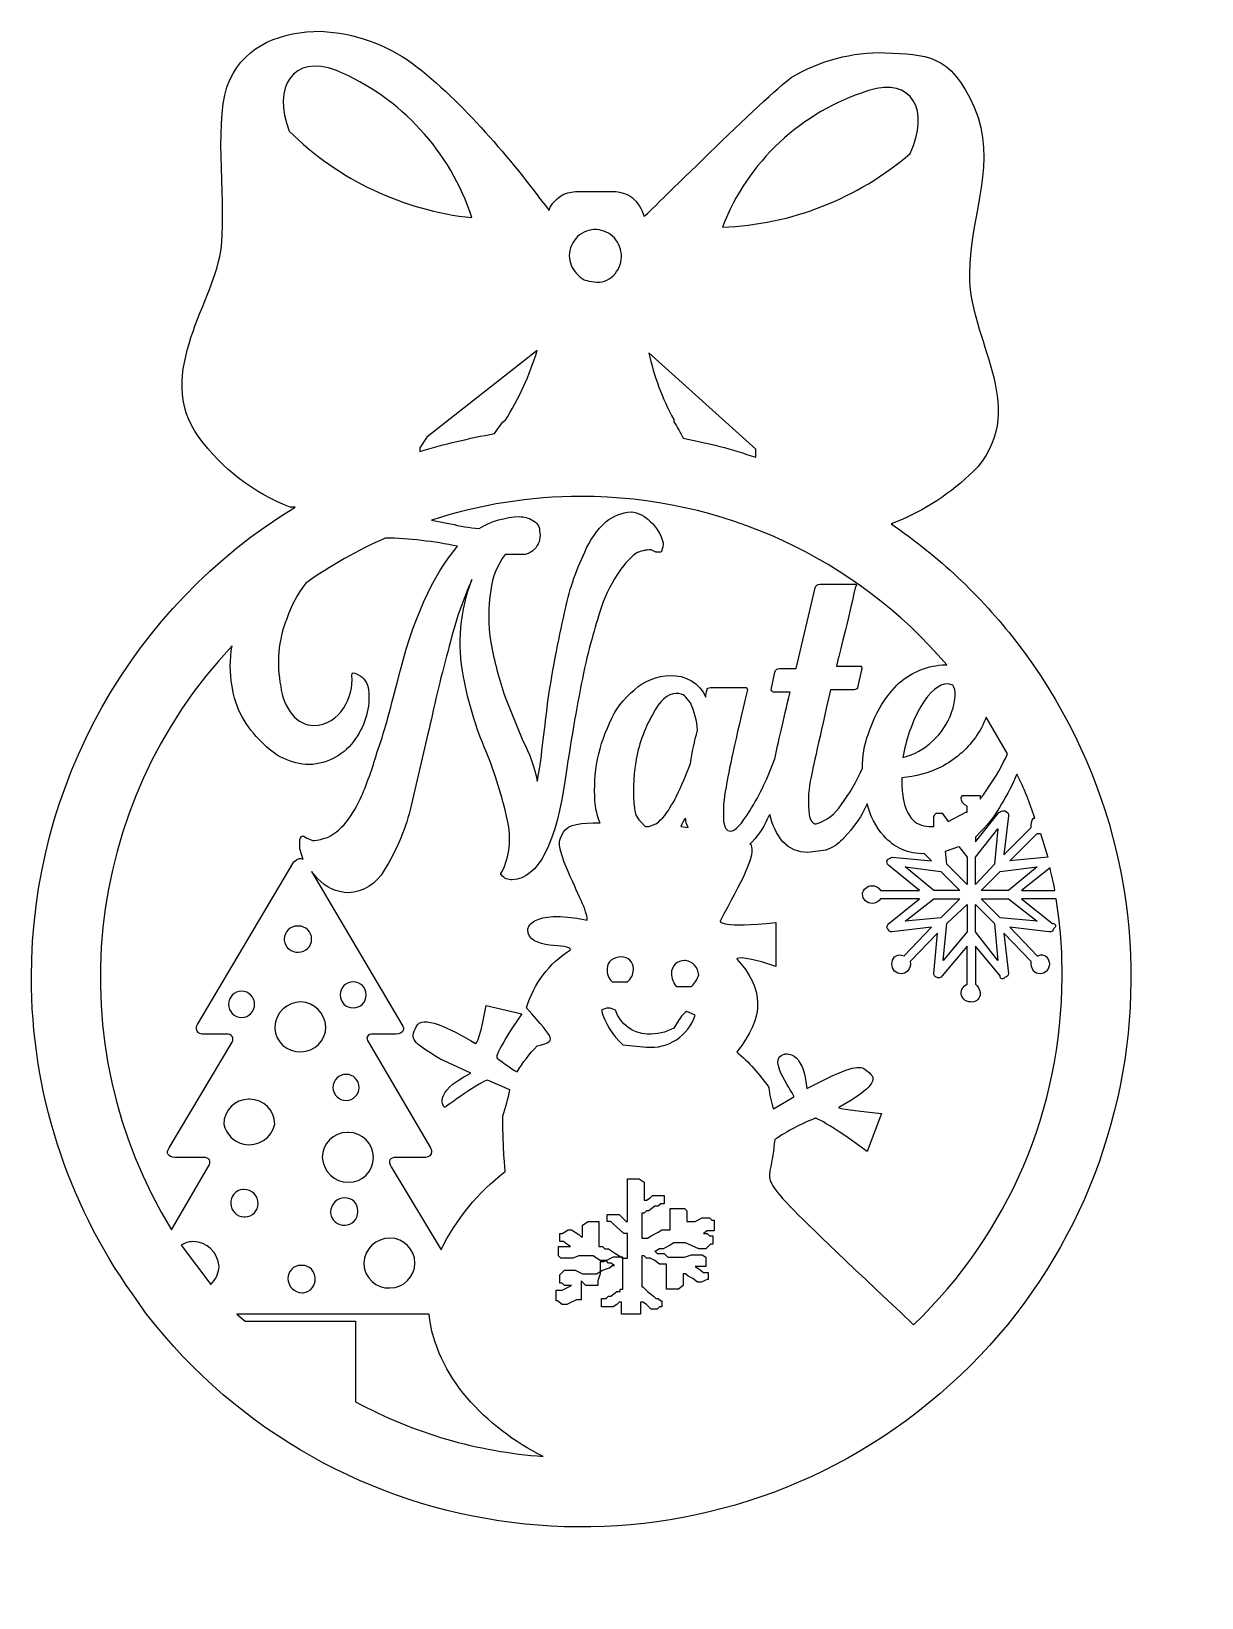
# Model space of a CAD drawing. Extents: x 0 to 99, y -6 to 126.
import ezdxf

# ---------------------------------------------------------------- set-up
doc = ezdxf.new("R2010")
doc.units = 0
doc.header["$MEASUREMENT"] = 0
doc.layers.add('LAYER_1', color=7, linetype='CONTINUOUS')

msp = doc.modelspace()

# ---------------------------------------------------------------- linework, layer by layer
at = {"layer": 'LAYER_1', "color": 178}
for points in [[(81.2, 55.9), (79.6, 54.2), (79.6, 56.5), (81.5, 58.9), (81.2, 55.9)], [(84.9, 58.5), (85.1, 58.5), (85.7, 56.5), (82.5, 56.2), (84.8, 58.5), (84.9, 58.5)], [(77.1, 57), (78.2, 57.4), (78.9, 56.5), (78.9, 54.2), (77.2, 55.9), (77.1, 57)], [(78.3, 53.7), (76.1, 53.7), (73.7, 55.7), (76.7, 55.3), (78.3, 53.7)], [(80.1, 53.7), (81.7, 55.3), (84.8, 55.7), (82.4, 53.7), (80.1, 53.7)], [(76.7, 51.4), (73.7, 51.1), (76.1, 53), (78.3, 53), (76.7, 51.4)], [(84.8, 51.1), (81.7, 51.4), (80.1, 53), (82.4, 53), (84.8, 51.1)], [(77.2, 50.9), (78.9, 52.5), (78.9, 50.2), (76.9, 47.8), (77.2, 50.9)], [(81.2, 50.9), (81.5, 47.8), (79.6, 50.2), (79.6, 52.5), (81.2, 50.9)], [(57.6, 25.2), (57.6, 25), (57, 25), (56.7, 24.8), (57, 24.8), (57.2, 24.6), (57.5, 24.6), (57.5, 23.9), (57.3, 23.9), (56.9, 23.5), (56.3, 23.5), (55.2, 24), (54.2, 24), (53.9, 23.8), (53.3, 23.5), (53, 23.5), (52.7, 23.3), (52.6, 23.3), (52.8, 23.1), (53.4, 23.1), (53.7, 22.8), (55.1, 22.8), (55.7, 23), (56.6, 23), (56.9, 22.8), (56.9, 22), (56, 22), (56.3, 21.8), (56.7, 21.5), (57.1, 21.5), (57.1, 20.9), (57, 20.9), (56.5, 20.7), (56.2, 20.7), (55.8, 21), (55.4, 21.2), (55.2, 21.4), (55, 21.4), (55, 20.4), (55, 20.4), (54.6, 20.1), (53.6, 20.1), (53.6, 22.2), (53, 22.2), (52.6, 22.5), (52.2, 22.7), (51.9, 22.7), (51.7, 22.9), (51.5, 22.9), (51.5, 20.3), (51.6, 20.3), (51.8, 20.1), (52, 19.9), (52.5, 19.5), (52.7, 19.3), (52.9, 19.3), (53.1, 19.1), (53.2, 19.1), (53.2, 18.6), (53, 18.6), (52.8, 18.4), (52.3, 18.4), (52.1, 18.6), (51.9, 18.8), (51.6, 19), (51.4, 19), (51.4, 18), (49.8, 18), (49.8, 19), (49.6, 19), (49.4, 18.8), (49.1, 18.6), (48.1, 18.6), (48.1, 19.3), (48.5, 19.3), (48.7, 19.5), (48.9, 19.5), (49.4, 19.9), (49.7, 19.9), (49.7, 20.1), (49.9, 20.1), (49.9, 22.8), (49.1, 22.8), (48.7, 22.6), (48.3, 22.4), (48, 22.4), (48, 21.4), (47.8, 20.8), (47.8, 20.4), (46.8, 20.4), (46.4, 20.8), (46.4, 20.8), (46.4, 19.2), (46, 19.2), (45.6, 19), (45.2, 18.8), (44.8, 18.8), (44.4, 19.1), (44.3, 19.1), (44.3, 20), (44.8, 20), (45.2, 20.2), (45.6, 20.4), (45, 20.4), (44.8, 20.6), (44.6, 20.6), (44.6, 21.3), (44.8, 21.5), (45, 21.7), (45.9, 21.7), (46.5, 21.4), (47.7, 21.4), (48.2, 21.7), (48.8, 21.9), (49, 22.1), (49.2, 22.1), (48.9, 22.3), (48.7, 22.3), (48.5, 22.5), (48, 22.5), (47.7, 22.7), (47.4, 22.9), (46.2, 22.9), (45.7, 22.7), (44.7, 22.7), (44.5, 22.9), (44.5, 23.7), (45.5, 23.7), (45.2, 23.9), (44.9, 24.1), (44.6, 24.1), (44.6, 24.8), (44.8, 24.8), (45.3, 25.1), (45.6, 25.1), (46.2, 24.7), (46.4, 24.5), (46.5, 24.5), (46.5, 25.5), (46.5, 25.5), (47, 25.8), (47.9, 25.8), (47.9, 23.7), (48.2, 23.7), (48.4, 23.5), (48.7, 23.5), (49.3, 23.1), (49.6, 22.9), (49.9, 22.7), (50.3, 22.7), (50.3, 24.8), (50, 24.8), (49.1, 25.6), (48.9, 25.8), (48.6, 25.8), (48.6, 26.4), (49.6, 26.4), (49.8, 26.2), (50, 26), (50.2, 25.8), (50.3, 25.8), (50.3, 29.4), (51.3, 29.4), (51.7, 29.1), (51.7, 29.1), (51.7, 28.9), (51.7, 28.9), (51.7, 27.6), (51.9, 27.6), (52.2, 27.8), (52.4, 28), (53.4, 28), (53.4, 27.3), (53.1, 27.3), (52.9, 27.1), (52.6, 27.1), (52.1, 26.7), (51.9, 26.7), (51.7, 26.5), (51.5, 26.5), (51.5, 26.3), (51.5, 26.3), (51.5, 24.4), (52, 24.4), (52.3, 24.6), (52.9, 24.9), (53.2, 25.1), (53.9, 25.1), (53.9, 26.9), (55.1, 26.9), (55.3, 26.7), (55.3, 26.7), (55.3, 25.8), (56, 25.8), (56.6, 26.1), (57.2, 26.1), (57.4, 25.9), (57.6, 25.9), (57.6, 25.4), (57.6, 25.2)]]:
    msp.add_lwpolyline(points, dxfattribs=at)
for points, knots in [([(0.1, 46.4), (0.09, 36.83), (3.06, 27.5), (8.6, 19.7), (8.6, 19.7), (9.8, 18), (9.8, 18), (25.46, -2.21), (54.54, -5.9), (74.76, 9.76), (94.97, 25.42), (98.66, 54.5), (83, 74.72), (80.04, 78.54), (76.49, 81.87), (72.5, 84.6), (72.5, 84.6), (73.3, 84.9), (73.3, 84.9), (73.3, 84.9), (73.3, 84.9), (73.3, 84.9), (75.75, 85.95), (77.96, 87.48), (79.8, 89.4), (84.1, 94.6), (79, 100.2), (79.1, 105.6), (79.2, 111), (81.5, 115.1), (79.5, 119.7), (77.5, 124.3), (75.4, 124.1), (72, 124.3), (69.22, 124.37), (66.48, 123.64), (64.1, 122.2), (62.1, 120.8), (51.8, 110.5), (51.7, 110.5), (51.52, 111.12), (51.18, 111.67), (50.7, 112.1), (50.23, 112.42), (49.67, 112.59), (49.1, 112.6), (49.1, 112.6), (46.1, 112.6), (46.1, 112.6), (45.65, 112.6), (45.21, 112.49), (44.8, 112.3), (44.2, 111.9), (43.7, 111.3), (43.7, 111), (40.4, 115.4), (36.5, 120.1), (32.2, 123.4), (29.94, 125.02), (27.27, 125.96), (24.5, 126.1), (21.2, 126.1), (18.2, 125), (16.8, 122), (15.4, 119), (16.5, 112.5), (16.1, 108), (15.7, 103.5), (10.3, 97.3), (14.2, 91.9), (16.15, 89.24), (18.82, 87.19), (21.9, 86), (21.9, 86), (22.3, 86), (22.3, 86), (8.51, 77.57), (0.1, 62.57), (0.1, 46.4)], [0, 0, 0, 0, 1, 1, 1, 2, 2, 2, 3, 3, 3, 4, 4, 4, 5, 5, 5, 6, 6, 6, 7, 7, 7, 8, 8, 8, 9, 9, 9, 10, 10, 10, 11, 11, 11, 12, 12, 12, 13, 13, 13, 14, 14, 14, 15, 15, 15, 16, 16, 16, 17, 17, 17, 18, 18, 18, 19, 19, 19, 20, 20, 20, 21, 21, 21, 22, 22, 22, 23, 23, 23, 24, 24, 24, 25, 25, 25, 26, 26, 26, 26]), ([(21.8, 117.7), (20.4, 121.4), (22.1, 124.2), (25.8, 122.8), (31.22, 120.51), (35.38, 115.99), (37.2, 110.4), (31.38, 111), (25.95, 113.58), (21.8, 117.7)], [0, 0, 0, 0, 1, 1, 1, 2, 2, 2, 3, 3, 3, 3]), ([(70.6, 121.1), (74.3, 122.3), (75.8, 119.4), (74.1, 115.8), (69.69, 112), (64.12, 109.81), (58.3, 109.6), (60.42, 115.11), (64.96, 119.35), (70.6, 121.1)], [0, 0, 0, 0, 1, 1, 1, 2, 2, 2, 3, 3, 3, 3]), ([(46.1, 108.8), (46.54, 109.2), (47.11, 109.41), (47.7, 109.4), (48.26, 109.34), (48.79, 109.09), (49.2, 108.7), (49.58, 108.25), (49.79, 107.69), (49.8, 107.1), (49.78, 106.5), (49.53, 105.93), (49.1, 105.5), (48.68, 105.08), (48.08, 104.89), (47.5, 105), (46.92, 104.98), (46.36, 105.24), (46, 105.7), (45.62, 106.11), (45.4, 106.64), (45.4, 107.2), (45.42, 107.8), (45.67, 108.37), (46.1, 108.8)], [0, 0, 0, 0, 1, 1, 1, 2, 2, 2, 3, 3, 3, 4, 4, 4, 5, 5, 5, 6, 6, 6, 7, 7, 7, 8, 8, 8, 8]), ([(40, 93.3), (39.94, 93.3), (39.9, 93.26), (39.9, 93.2), (39.9, 93.2), (39.8, 93.2), (39.8, 93.2), (39.8, 93.2), (39.1, 92.2), (39.1, 92.2), (36.98, 91.81), (34.87, 91.31), (32.8, 90.7), (32.8, 90.7), (32.8, 91), (32.8, 91), (32.8, 91), (33.4, 91.9), (33.4, 91.9), (33.4, 91.9), (42.7, 99.2), (42.7, 99.2), (42.07, 97.12), (41.16, 95.14), (40, 93.3)], [0, 0, 0, 0, 1, 1, 1, 2, 2, 2, 3, 3, 3, 4, 4, 4, 5, 5, 5, 6, 6, 6, 7, 7, 7, 8, 8, 8, 8]), ([(61.1, 90.9), (61.1, 90.9), (61.1, 90.2), (61.1, 90.2), (59.11, 90.89), (57.07, 91.42), (55, 91.8), (54.77, 92.29), (54.5, 92.76), (54.2, 93.2), (54.2, 93.2), (54.2, 93.4), (54.2, 93.4), (53.24, 95.16), (52.53, 97.04), (52.1, 99), (52.1, 99), (61.1, 90.9), (61.1, 90.9)], [0, 0, 0, 0, 1, 1, 1, 2, 2, 2, 3, 3, 3, 4, 4, 4, 5, 5, 5, 6, 6, 6, 6]), ([(46.4, 86.9), (58.25, 86.91), (69.51, 81.72), (77.2, 72.7), (77.2, 72.7), (76.8, 72.7), (76.8, 72.7), (75.37, 72.6), (74.02, 72), (73, 71), (71.88, 69.85), (71.06, 68.44), (70.6, 66.9), (70.24, 65.98), (70.07, 64.99), (70.1, 64), (69.61, 62.91), (69.01, 61.87), (68.3, 60.9), (67.81, 60.14), (67.06, 59.57), (66.2, 59.3), (65.9, 59.3), (65.7, 59.6), (65.6, 60.1), (65.49, 61.03), (65.52, 61.98), (65.7, 62.9), (65.9, 64), (66.5, 66.6), (67.4, 70.6), (67.4, 70.6), (69.4, 70.6), (69.4, 70.6), (69.57, 70.6), (69.7, 70.73), (69.7, 70.9), (69.7, 70.9), (69.7, 70.9), (69.7, 70.9), (69.7, 70.9), (70, 72.3), (70, 72.3), (70.1, 72.4), (70, 72.5), (70, 72.6), (70, 72.6), (67.9, 72.6), (67.9, 72.6), (68.2, 73.9), (68.8, 76.1), (69.5, 79.3), (69.56, 79.3), (69.6, 79.34), (69.6, 79.4), (69.6, 79.46), (69.56, 79.5), (69.5, 79.5), (69.5, 79.5), (66.5, 79.5), (66.5, 79.5), (66.3, 79.5), (66.2, 79.4), (66.1, 79.2), (66.1, 79.2), (64.5, 72.4), (64.5, 72.4), (64.5, 72.4), (63.1, 72.4), (63.1, 72.4), (62.9, 72.4), (62.8, 72.3), (62.7, 72.1), (62.7, 72.1), (62.4, 70.6), (62.4, 70.6), (62.4, 70.54), (62.44, 70.5), (62.5, 70.5), (62.5, 70.44), (62.54, 70.4), (62.6, 70.4), (62.6, 70.4), (64, 70.4), (64, 70.4), (63.4, 68), (63, 66.1), (62.7, 64.8), (62.16, 63.26), (61.46, 61.79), (60.6, 60.4), (59.9, 59.3), (59.4, 58.7), (59, 58.7), (58.6, 58.7), (58.5, 59), (58.4, 59.5), (58.34, 60.47), (58.4, 61.45), (58.6, 62.4), (58.8, 63.7), (59.4, 66.4), (60.4, 70.6), (60.4, 70.7), (60.4, 70.7), (60.3, 70.8), (60.3, 70.8), (57.3, 70.8), (57.3, 70.8), (57.1, 70.8), (57, 70.7), (57, 70.6), (56.94, 70.41), (56.9, 70.2), (56.9, 70), (56.37, 71.16), (55.18, 71.88), (53.9, 71.8), (52.78, 71.79), (51.71, 71.37), (50.9, 70.6), (49.96, 69.87), (49.24, 68.9), (48.8, 67.8), (48.27, 66.69), (47.9, 65.51), (47.7, 64.3), (47.52, 63.14), (47.49, 61.97), (47.6, 60.8), (47.67, 60.32), (47.81, 59.85), (48, 59.4), (46.4, 59.4), (45.3, 59.3), (44.9, 58.6), (44.5, 57.9), (44.3, 57.6), (45.3, 55.3), (46.3, 53), (47, 51.7), (46.9, 51.2), (42, 52.2), (41.9, 50.4), (41.9, 50.4), (41.9, 48.6), (45.6, 49.3), (45.5, 48.7), (43.71, 47.57), (42.4, 45.83), (41.8, 43.8), (44.3, 41), (44.3, 41), (42.7, 40.6), (42.05, 39.93), (41.48, 39.2), (41, 38.4), (40.41, 38.76), (39.84, 39.16), (39.3, 39.6), (39.3, 39.6), (39, 39.8), (41.4, 43.3), (41.4, 43.3), (38.4, 44), (38.4, 44), (37.8, 40.6), (37.5, 40.8), (37.5, 40.8), (35.3, 42.1), (33, 43.3), (32.5, 42.2), (32, 41.1), (32.1, 41), (34.5, 39.5), (34.5, 39.5), (37.1, 38.3), (37.1, 38.3), (33.7, 36.6), (34.9, 35.4), (34.9, 35.4), (34.9, 35.4), (38.2, 37.8), (38.5, 37.7), (38.5, 37.7), (40.4, 36.9), (40.4, 36.9), (40.25, 36.15), (40.05, 35.42), (39.8, 34.7), (39.8, 32.2), (40, 30), (40, 30), (37.71, 28.25), (35.86, 25.99), (34.6, 23.4), (34.6, 23.4), (30.4, 30.4), (30.4, 30.4), (30.1, 30.9), (30.3, 31.2), (30.8, 31.2), (30.8, 31.2), (33.3, 31.2), (33.3, 31.2), (33.58, 31.2), (33.8, 31.42), (33.8, 31.7), (33.8, 31.81), (33.76, 31.91), (33.7, 32), (33.7, 32), (28.5, 40.9), (28.5, 40.9), (28.2, 41.3), (28.4, 41.6), (28.9, 41.6), (28.9, 41.6), (30.8, 41.6), (30.8, 41.6), (31.4, 41.6), (31.6, 42), (31.3, 42.4), (31.3, 42.4), (23.7, 55.3), (23.7, 55.3), (23.7, 55.3), (24.2, 54.7), (24.2, 54.7), (24.87, 53.97), (25.81, 53.53), (26.8, 53.5), (28.06, 53.56), (29.2, 54.28), (29.8, 55.4), (30.8, 56.97), (31.54, 58.69), (32, 60.5), (32, 60.5), (33.5, 66.9), (33.5, 66.9), (34, 69.1), (34.5, 71.5), (35.2, 73.9), (35.67, 75.96), (36.34, 77.97), (37.2, 79.9), (36.21, 77.29), (35.96, 74.45), (36.5, 71.7), (36.89, 69.53), (37.53, 67.42), (38.4, 65.4), (39.16, 63.52), (39.76, 61.58), (40.2, 59.6), (40.55, 58.12), (40.38, 56.56), (39.7, 55.2), (39.6, 55.1), (39.6, 55), (39.7, 55), (39.91, 54.72), (40.25, 54.57), (40.6, 54.6), (42.8, 54.7), (44.3, 57.6), (45.1, 63.4), (45.6, 66.7), (46.1, 69.6), (46.6, 72), (47.1, 74.4), (47.7, 76.3), (48.1, 77.6), (48.49, 78.7), (49.03, 79.75), (49.7, 80.7), (50.06, 81.23), (50.5, 81.7), (51, 82.1), (51.4, 82.3), (51.85, 82.41), (52.3, 82.4), (52.3, 82.4), (52.7, 82.2), (52.7, 82.2), (52.7, 82.2), (53, 82.2), (53, 82.2), (53.1, 82.2), (53.2, 82.2), (53.2, 82.4), (53.28, 82.59), (53.31, 82.79), (53.3, 83), (53.13, 83.7), (52.75, 84.33), (52.2, 84.8), (51.79, 85.26), (51.22, 85.55), (50.6, 85.6), (49.84, 85.53), (49.11, 85.25), (48.5, 84.8), (47.73, 84.07), (47.11, 83.18), (46.7, 82.2), (45.92, 80.58), (45.35, 78.86), (45, 77.1), (44.5, 74.8), (43.9, 72.1), (43.5, 68.8), (43.4, 67.8), (43.2, 66.7), (43.1, 65.5), (43, 64.3), (42.8, 63.4), (42.7, 62.9), (42.47, 64.09), (42.06, 65.23), (41.5, 66.3), (41.5, 66.3), (40, 70), (40, 70), (39.47, 71.5), (39.07, 73.04), (38.8, 74.6), (38.55, 76.06), (38.55, 77.54), (38.8, 79), (38.91, 80.09), (39.33, 81.13), (40, 82), (40, 82), (41.3, 82), (41.3, 82), (41.81, 81.97), (42.3, 82.19), (42.6, 82.6), (42.9, 83), (43.01, 83.51), (42.9, 84), (42.89, 84.39), (42.66, 84.74), (42.3, 84.9), (41.97, 85.1), (41.59, 85.21), (41.2, 85.2), (40, 85.16), (38.83, 84.82), (37.8, 84.2), (36.99, 84.27), (36.19, 84.4), (35.4, 84.6), (35.4, 84.6), (33.8, 84.9), (33.8, 84.9), (37.87, 86.23), (42.12, 86.9), (46.4, 86.9)], [0, 0, 0, 0, 1, 1, 1, 2, 2, 2, 3, 3, 3, 4, 4, 4, 5, 5, 5, 6, 6, 6, 7, 7, 7, 8, 8, 8, 9, 9, 9, 10, 10, 10, 11, 11, 11, 12, 12, 12, 13, 13, 13, 14, 14, 14, 15, 15, 15, 16, 16, 16, 17, 17, 17, 18, 18, 18, 19, 19, 19, 20, 20, 20, 21, 21, 21, 22, 22, 22, 23, 23, 23, 24, 24, 24, 25, 25, 25, 26, 26, 26, 27, 27, 27, 28, 28, 28, 29, 29, 29, 30, 30, 30, 31, 31, 31, 32, 32, 32, 33, 33, 33, 34, 34, 34, 35, 35, 35, 36, 36, 36, 37, 37, 37, 38, 38, 38, 39, 39, 39, 40, 40, 40, 41, 41, 41, 42, 42, 42, 43, 43, 43, 44, 44, 44, 45, 45, 45, 46, 46, 46, 47, 47, 47, 48, 48, 48, 49, 49, 49, 50, 50, 50, 51, 51, 51, 52, 52, 52, 53, 53, 53, 54, 54, 54, 55, 55, 55, 56, 56, 56, 57, 57, 57, 58, 58, 58, 59, 59, 59, 60, 60, 60, 61, 61, 61, 62, 62, 62, 63, 63, 63, 64, 64, 64, 65, 65, 65, 66, 66, 66, 67, 67, 67, 68, 68, 68, 69, 69, 69, 70, 70, 70, 71, 71, 71, 72, 72, 72, 73, 73, 73, 74, 74, 74, 75, 75, 75, 76, 76, 76, 77, 77, 77, 78, 78, 78, 79, 79, 79, 80, 80, 80, 81, 81, 81, 82, 82, 82, 83, 83, 83, 84, 84, 84, 85, 85, 85, 86, 86, 86, 87, 87, 87, 88, 88, 88, 89, 89, 89, 90, 90, 90, 91, 91, 91, 92, 92, 92, 93, 93, 93, 94, 94, 94, 95, 95, 95, 96, 96, 96, 97, 97, 97, 98, 98, 98, 99, 99, 99, 100, 100, 100, 101, 101, 101, 102, 102, 102, 103, 103, 103, 104, 104, 104, 105, 105, 105, 106, 106, 106, 107, 107, 107, 108, 108, 108, 109, 109, 109, 110, 110, 110, 111, 111, 111, 112, 112, 112, 113, 113, 113, 114, 114, 114, 115, 115, 115, 116, 116, 116, 117, 117, 117, 118, 118, 118, 119, 119, 119, 120, 120, 120, 120]), ([(17, 70.9), (17.27, 69.09), (18.15, 67.44), (19.5, 66.2), (20.52, 65.04), (21.96, 64.36), (23.5, 64.3), (25.08, 64.36), (26.53, 65.18), (27.4, 66.5), (28.25, 67.69), (28.65, 69.14), (28.5, 70.6), (28.45, 71.16), (28.11, 71.66), (27.6, 71.9), (27.2, 72.1), (27.1, 72.1), (27.1, 71.8), (27.18, 70.85), (26.93, 69.89), (26.4, 69.1), (25.88, 68.2), (24.94, 67.63), (23.9, 67.6), (23.19, 67.61), (22.53, 67.94), (22.1, 68.5), (21.53, 69.18), (21.18, 70.02), (21.1, 70.9), (20.72, 72.81), (20.89, 74.79), (21.6, 76.6), (21.97, 77.68), (22.51, 78.69), (23.2, 79.6), (25.31, 81.08), (27.55, 82.35), (29.9, 83.4), (31.95, 83.36), (33.99, 83.12), (36, 82.7), (33.9, 80.3), (32.2, 76.5), (30.9, 71.2), (30.3, 68.9), (29.8, 66.9), (29.2, 65.3), (28.82, 63.97), (28.35, 62.67), (27.8, 61.4), (27.43, 60.61), (26.96, 59.87), (26.4, 59.2), (26.03, 58.79), (25.59, 58.45), (25.1, 58.2), (24.68, 58.04), (24.24, 57.94), (23.8, 57.9), (23.8, 57.9), (23.3, 58.1), (23.3, 58.1), (23.3, 58.1), (23, 58.3), (23, 58.3), (22.87, 58.3), (22.77, 58.2), (22.7, 58), (22.7, 58), (22.7, 57.2), (22.7, 57.2), (22.7, 57.2), (23, 56.3), (23, 56.3), (22.8, 56.5), (22.5, 56.4), (22.2, 56.1), (22.2, 56.1), (14.1, 42.4), (14.1, 42.4), (13.93, 42.18), (13.96, 41.87), (14.18, 41.7), (14.3, 41.6), (14.45, 41.57), (14.6, 41.6), (14.6, 41.6), (16.5, 41.6), (16.5, 41.6), (17, 41.6), (17.2, 41.3), (17, 40.9), (17, 40.9), (11.7, 32), (11.7, 32), (11.4, 31.6), (11.6, 31.2), (12.2, 31.2), (12.2, 31.2), (14.6, 31.2), (14.6, 31.2), (15.1, 31.2), (15.3, 30.9), (15, 30.4), (15, 30.4), (11.9, 25.1), (11.9, 25.1), (2.3, 40.77), (4.39, 60.93), (17, 74.3), (16.8, 73.18), (16.8, 72.02), (17, 70.9)], [0, 0, 0, 0, 1, 1, 1, 2, 2, 2, 3, 3, 3, 4, 4, 4, 5, 5, 5, 6, 6, 6, 7, 7, 7, 8, 8, 8, 9, 9, 9, 10, 10, 10, 11, 11, 11, 12, 12, 12, 13, 13, 13, 14, 14, 14, 15, 15, 15, 16, 16, 16, 17, 17, 17, 18, 18, 18, 19, 19, 19, 20, 20, 20, 21, 21, 21, 22, 22, 22, 23, 23, 23, 24, 24, 24, 25, 25, 25, 26, 26, 26, 27, 27, 27, 28, 28, 28, 29, 29, 29, 30, 30, 30, 31, 31, 31, 32, 32, 32, 33, 33, 33, 34, 34, 34, 35, 35, 35, 36, 36, 36, 37, 37, 37, 38, 38, 38, 38]), ([(55.6, 64.4), (55.25, 63.44), (54.85, 62.51), (54.4, 61.6), (54.31, 61.35), (54.17, 61.11), (54, 60.9), (53.7, 60.27), (53.25, 59.73), (52.7, 59.3), (52.7, 59.3), (52.1, 59.1), (52.1, 59.1), (52.1, 59.1), (51.8, 59.1), (51.8, 59.1), (51.8, 59.1), (51.4, 59.5), (51.4, 59.5), (51.1, 59.79), (50.92, 60.18), (50.9, 60.6), (50.74, 61.9), (50.77, 63.21), (51, 64.5), (51.22, 65.91), (51.7, 67.26), (52.4, 68.5), (53, 69.7), (53.7, 70.3), (54.4, 70.3), (55.1, 70.3), (55.2, 70), (55.6, 69.5), (55.94, 68.78), (56.15, 68), (56.2, 67.2), (55.94, 66.28), (55.74, 65.35), (55.6, 64.4)], [0, 0, 0, 0, 1, 1, 1, 2, 2, 2, 3, 3, 3, 4, 4, 4, 5, 5, 5, 6, 6, 6, 7, 7, 7, 8, 8, 8, 9, 9, 9, 10, 10, 10, 11, 11, 11, 12, 12, 12, 13, 13, 13, 13]), ([(77.7, 71), (78, 70.6), (78, 69.8), (77.6, 68.7), (76.94, 66.84), (75.41, 65.41), (73.5, 64.9), (73.75, 66.41), (74.26, 67.86), (75, 69.2), (75.8, 70.5), (76.5, 71.1), (77.3, 71.1), (77.3, 71.1), (77.7, 71), (77.7, 71)], [0, 0, 0, 0, 1, 1, 1, 2, 2, 2, 3, 3, 3, 4, 4, 4, 5, 5, 5, 5]), ([(79.6, 66.6), (79.98, 67.12), (80.28, 67.69), (80.5, 68.3), (80.5, 68.3), (82.3, 65.2), (82.3, 65.2), (81.87, 64.21), (81.33, 63.27), (80.7, 62.4), (80.49, 62.05), (80.26, 61.72), (80, 61.4), (80, 61.4), (80, 61.7), (80, 61.7), (80, 61.7), (78.5, 61.7), (78.5, 61.7), (78.5, 61.6), (78.4, 61.6), (78.4, 61.5), (78.42, 61.19), (78.61, 60.92), (78.9, 60.8), (78.9, 60.8), (78.9, 60.3), (78.9, 60.3), (78.9, 60.3), (78.8, 60.3), (78.8, 60.3), (78.8, 60.3), (77.3, 59.5), (77.3, 59.5), (77.3, 59.5), (76.8, 60.2), (76.8, 60.2), (76.8, 60.2), (76.3, 60.2), (76.3, 60.2), (76.17, 60.11), (76.1, 59.96), (76.1, 59.8), (76.1, 59.8), (76.1, 59.1), (76.1, 59.1), (76.1, 59.1), (75.7, 59.1), (75.7, 59.1), (75.12, 59.08), (74.56, 59.34), (74.2, 59.8), (73.79, 60.35), (73.55, 61.01), (73.5, 61.7), (73.42, 62.2), (73.38, 62.7), (73.4, 63.2), (74.55, 63.29), (75.67, 63.59), (76.7, 64.1), (77.85, 64.69), (78.85, 65.54), (79.6, 66.6), (79.6, 66.6), (79.6, 66.6), (79.6, 66.6)], [0, 0, 0, 0, 1, 1, 1, 2, 2, 2, 3, 3, 3, 4, 4, 4, 5, 5, 5, 6, 6, 6, 7, 7, 7, 8, 8, 8, 9, 9, 9, 10, 10, 10, 11, 11, 11, 12, 12, 12, 13, 13, 13, 14, 14, 14, 15, 15, 15, 16, 16, 16, 17, 17, 17, 18, 18, 18, 19, 19, 19, 20, 20, 20, 21, 21, 21, 22, 22, 22, 22]), ([(84.6, 59.8), (84.6, 59.8), (84.5, 59.8), (84.5, 59.8), (84.33, 59.57), (84.26, 59.28), (84.3, 59), (84.3, 59), (82, 56.7), (82, 56.7), (82, 56.7), (82.4, 60), (82.4, 60), (82.4, 60.2), (82.3, 60.3), (82.1, 60.4), (82.1, 60.4), (82, 60.4), (82, 60.4), (81.9, 60.4), (81.7, 60.4), (81.7, 60.3), (81.7, 60.3), (81.6, 60.3), (81.6, 60.3), (81.6, 60.3), (79.6, 57.8), (79.6, 57.8), (79.6, 57.8), (79.6, 58.2), (79.6, 58.2), (79.6, 58.2), (80.1, 58.7), (80.1, 58.7), (80.78, 59.38), (81.35, 60.15), (81.8, 61), (82.31, 61.79), (82.75, 62.63), (83.1, 63.5), (83.7, 62.31), (84.2, 61.07), (84.6, 59.8), (84.6, 59.8), (84.6, 59.8), (84.6, 59.8)], [0, 0, 0, 0, 1, 1, 1, 2, 2, 2, 3, 3, 3, 4, 4, 4, 5, 5, 5, 6, 6, 6, 7, 7, 7, 8, 8, 8, 9, 9, 9, 10, 10, 10, 11, 11, 11, 12, 12, 12, 13, 13, 13, 14, 14, 14, 15, 15, 15, 15]), ([(86.9, 46.4), (86.91, 35.34), (82.39, 24.75), (74.4, 17.1), (62.1, 28.7), (62.1, 28.7), (62.3, 30.1), (62.49, 30.96), (62.62, 31.83), (62.7, 32.7), (63.77, 33.41), (64.91, 34.02), (66.1, 34.5), (66.1, 34.5), (66.5, 34.6), (70.5, 31.7), (70.5, 31.7), (71.7, 34.9), (71.7, 34.9), (67.8, 35.3), (68.1, 35.4), (68.1, 35.4), (70, 36.5), (71.5, 37.5), (70.8, 38.2), (70.1, 38.9), (69.9, 39.1), (67.6, 38.1), (67.6, 38.1), (65.4, 37), (65.4, 37), (65.1, 40.4), (63.5, 39.9), (63.5, 39.9), (61.9, 39.5), (64.5, 36.4), (64.3, 36.3), (64.3, 36.3), (62.6, 35.3), (62.6, 35.3), (62.39, 35.88), (62.25, 36.49), (62.2, 37.1), (61.44, 38.22), (60.53, 39.23), (59.5, 40.1), (61.9, 43), (61.8, 45.5), (59.5, 47.9), (59.5, 47.9), (59.5, 48.4), (62.8, 47.3), (62.8, 47.3), (62.8, 51), (62.8, 51), (58.2, 50.5), (58.1, 51.1), (58.1, 51.1), (59.9, 54.5), (61.1, 56.5), (60.7, 57.6), (60.7, 57.6), (60.6, 57.6), (60.6, 57.6), (60.6, 57.6), (60.8, 57.8), (60.8, 57.8), (61.41, 58.43), (61.89, 59.18), (62.2, 60), (62.26, 60), (62.3, 60.04), (62.3, 60.1), (62.46, 59.25), (62.84, 58.46), (63.4, 57.8), (63.94, 57.22), (64.7, 56.89), (65.5, 56.9), (65.5, 56.9), (67, 57.1), (67, 57.1), (67.54, 57.28), (68.02, 57.59), (68.4, 58), (69.05, 58.66), (69.63, 59.4), (70.1, 60.2), (70.1, 60.2), (70.5, 61), (70.5, 61), (70.72, 59.99), (71.2, 59.06), (71.9, 58.3), (72.74, 57.3), (74, 56.74), (75.3, 56.8), (75.3, 56.8), (75.9, 56.2), (75.9, 56.2), (75.9, 56.2), (72.6, 56.5), (72.6, 56.5), (72.6, 56.5), (72.2, 56.3), (72.2, 56.3), (72.2, 56.3), (72.2, 56.3), (72.2, 56.3), (72.11, 56.13), (72.15, 55.92), (72.3, 55.8), (72.3, 55.8), (74.9, 53.7), (74.9, 53.7), (74.9, 53.7), (71.6, 53.7), (71.6, 53.7), (71.47, 53.97), (71.19, 54.13), (70.9, 54.1), (70.49, 54.1), (70.15, 53.8), (70.1, 53.4), (70.1, 52.96), (70.46, 52.6), (70.9, 52.6), (70.9, 52.6), (70.9, 52.6), (70.9, 52.6), (71.19, 52.6), (71.46, 52.75), (71.6, 53), (71.6, 53), (74.9, 53), (74.9, 53), (74.9, 53), (72.3, 50.9), (72.3, 50.9), (72.2, 50.8), (72.1, 50.6), (72.2, 50.5), (72.2, 50.5), (72.2, 50.5), (72.2, 50.5), (72.3, 50.3), (72.4, 50.2), (72.6, 50.2), (72.6, 50.2), (75.9, 50.6), (75.9, 50.6), (75.9, 50.6), (73.6, 48.2), (73.6, 48.2), (73.6, 48.2), (73.6, 48.2), (73.6, 48.2), (73.33, 48.31), (73.03, 48.28), (72.8, 48.1), (72.49, 47.76), (72.49, 47.24), (72.8, 46.9), (73.11, 46.61), (73.59, 46.61), (73.9, 46.9), (74.09, 47.12), (74.17, 47.42), (74.1, 47.7), (74.1, 47.7), (76.4, 50.1), (76.4, 50.1), (76.4, 50.1), (76.1, 46.7), (76.1, 46.7), (76.1, 46.6), (76.2, 46.4), (76.3, 46.4), (76.3, 46.4), (76.3, 46.4), (76.3, 46.4), (76.5, 46.3), (76.7, 46.3), (76.8, 46.5), (76.8, 46.5), (78.9, 49), (78.9, 49), (78.9, 49), (78.9, 45.8), (78.9, 45.8), (78.6, 45.6), (78.4, 45.4), (78.4, 45.1), (78.4, 44.66), (78.76, 44.3), (79.2, 44.3), (79.2, 44.3), (79.2, 44.3), (79.2, 44.3), (79.58, 44.24), (79.94, 44.5), (80, 44.88), (80.01, 44.95), (80.01, 45.03), (80, 45.1), (79.97, 45.38), (79.83, 45.63), (79.6, 45.8), (79.6, 45.8), (79.6, 49), (79.6, 49), (79.6, 49), (81.7, 46.5), (81.7, 46.5), (81.67, 46.39), (81.74, 46.28), (81.85, 46.25), (81.96, 46.22), (82.07, 46.29), (82.1, 46.4), (82.1, 46.4), (82.1, 46.4), (82.1, 46.4), (82.27, 46.4), (82.4, 46.53), (82.4, 46.7), (82.4, 46.7), (82.4, 46.7), (82.4, 46.7), (82.4, 46.7), (82, 50.1), (82, 50.1), (82, 50.1), (84.3, 47.7), (84.3, 47.7), (84.3, 47.7), (84.3, 47.7), (84.3, 47.7), (84.28, 47.42), (84.35, 47.14), (84.5, 46.9), (84.81, 46.61), (85.29, 46.61), (85.6, 46.9), (85.91, 47.24), (85.91, 47.76), (85.6, 48.1), (85.41, 48.28), (85.13, 48.32), (84.9, 48.2), (84.9, 48.2), (84.8, 48.2), (84.8, 48.2), (84.8, 48.2), (82.5, 50.6), (82.5, 50.6), (82.5, 50.6), (85.8, 50.2), (85.8, 50.2), (86, 50.2), (86.2, 50.3), (86.2, 50.5), (86.2, 50.5), (86.2, 50.5), (86.2, 50.5), (86.31, 50.53), (86.38, 50.64), (86.35, 50.75), (86.32, 50.86), (86.21, 50.93), (86.1, 50.9), (86.1, 50.9), (83.5, 53), (83.5, 53), (83.5, 53), (86.4, 53), (86.4, 53), (86.77, 50.82), (86.93, 48.61), (86.9, 46.4)], [0, 0, 0, 0, 1, 1, 1, 2, 2, 2, 3, 3, 3, 4, 4, 4, 5, 5, 5, 6, 6, 6, 7, 7, 7, 8, 8, 8, 9, 9, 9, 10, 10, 10, 11, 11, 11, 12, 12, 12, 13, 13, 13, 14, 14, 14, 15, 15, 15, 16, 16, 16, 17, 17, 17, 18, 18, 18, 19, 19, 19, 20, 20, 20, 21, 21, 21, 22, 22, 22, 23, 23, 23, 24, 24, 24, 25, 25, 25, 26, 26, 26, 27, 27, 27, 28, 28, 28, 29, 29, 29, 30, 30, 30, 31, 31, 31, 32, 32, 32, 33, 33, 33, 34, 34, 34, 35, 35, 35, 36, 36, 36, 37, 37, 37, 38, 38, 38, 39, 39, 39, 40, 40, 40, 41, 41, 41, 42, 42, 42, 43, 43, 43, 44, 44, 44, 45, 45, 45, 46, 46, 46, 47, 47, 47, 48, 48, 48, 49, 49, 49, 50, 50, 50, 51, 51, 51, 52, 52, 52, 53, 53, 53, 54, 54, 54, 55, 55, 55, 56, 56, 56, 57, 57, 57, 58, 58, 58, 59, 59, 59, 60, 60, 60, 61, 61, 61, 62, 62, 62, 63, 63, 63, 64, 64, 64, 65, 65, 65, 66, 66, 66, 67, 67, 67, 68, 68, 68, 69, 69, 69, 70, 70, 70, 71, 71, 71, 72, 72, 72, 73, 73, 73, 74, 74, 74, 75, 75, 75, 76, 76, 76, 77, 77, 77, 78, 78, 78, 79, 79, 79, 80, 80, 80, 81, 81, 81, 82, 82, 82, 83, 83, 83, 84, 84, 84, 85, 85, 85, 86, 86, 86, 87, 87, 87, 88, 88, 88, 89, 89, 89, 90, 90, 90, 91, 91, 91, 92, 92, 92, 93, 93, 93, 93]), ([(54.8, 59.1), (54.89, 59.35), (55.03, 59.59), (55.2, 59.8), (55.2, 59.8), (55.2, 59.8), (55.2, 59.8), (55.21, 59.52), (55.28, 59.25), (55.4, 59), (55.4, 59), (54.8, 59.1), (54.8, 59.1)], [0, 0, 0, 0, 1, 1, 1, 2, 2, 2, 3, 3, 3, 4, 4, 4, 4]), ([(86.3, 53.7), (86.3, 53.7), (83.5, 53.7), (83.5, 53.7), (83.5, 53.7), (85.9, 55.6), (85.9, 55.6), (86, 55), (86.2, 54.4), (86.3, 53.7), (86.3, 53.7), (86.3, 53.7), (86.3, 53.7)], [0, 0, 0, 0, 1, 1, 1, 2, 2, 2, 3, 3, 3, 4, 4, 4, 4]), ([(21.4, 49.6), (21.4, 50.21), (21.89, 50.7), (22.5, 50.7), (22.53, 50.7), (22.57, 50.7), (22.6, 50.7), (23.21, 50.7), (23.7, 50.21), (23.7, 49.6), (23.7, 48.99), (23.21, 48.5), (22.6, 48.5), (22.6, 48.5), (22.6, 48.5), (22.6, 48.5), (22, 48.44), (21.46, 48.89), (21.4, 49.5), (21.4, 49.53), (21.4, 49.57), (21.4, 49.6)], [0, 0, 0, 0, 1, 1, 1, 2, 2, 2, 3, 3, 3, 4, 4, 4, 5, 5, 5, 6, 6, 6, 7, 7, 7, 7]), ([(50.8, 47), (50.78, 46.61), (50.6, 46.25), (50.3, 46), (50.3, 46), (49, 46), (49, 46), (48.7, 46.28), (48.55, 46.69), (48.6, 47.1), (48.6, 47.7), (49.1, 48.1), (49.8, 48.1), (50.35, 48.1), (50.8, 47.66), (50.81, 47.11), (50.81, 47.07), (50.8, 47.03), (50.8, 47)], [0, 0, 0, 0, 1, 1, 1, 2, 2, 2, 3, 3, 3, 4, 4, 4, 5, 5, 5, 6, 6, 6, 6]), ([(55.2, 47.8), (55.8, 47.71), (56.26, 47.21), (56.3, 46.6), (56.19, 46.22), (55.99, 45.87), (55.7, 45.6), (55.7, 45.6), (54.4, 45.6), (54.4, 45.6), (54.15, 45.92), (54.01, 46.3), (54, 46.7), (54, 47.31), (54.49, 47.8), (55.1, 47.8), (55.13, 47.8), (55.17, 47.8), (55.2, 47.8)], [0, 0, 0, 0, 1, 1, 1, 2, 2, 2, 3, 3, 3, 4, 4, 4, 5, 5, 5, 6, 6, 6, 6]), ([(17.8, 43), (17.19, 43), (16.7, 43.49), (16.7, 44.1), (16.7, 44.71), (17.19, 45.2), (17.8, 45.2), (17.8, 45.2), (17.8, 45.2), (17.8, 45.2), (18.41, 45.2), (18.9, 44.71), (18.9, 44.1), (18.9, 43.49), (18.41, 43), (17.8, 43), (17.8, 43), (17.8, 43), (17.8, 43)], [0, 0, 0, 0, 1, 1, 1, 2, 2, 2, 3, 3, 3, 4, 4, 4, 5, 5, 5, 6, 6, 6, 6]), ([(26.1, 44.9), (26.1, 45.51), (26.59, 46), (27.2, 46), (27.81, 46), (28.3, 45.51), (28.3, 44.9), (28.3, 44.29), (27.81, 43.8), (27.2, 43.8), (27.2, 43.8), (27.2, 43.8), (27.2, 43.8), (26.59, 43.8), (26.1, 44.29), (26.1, 44.9)], [0, 0, 0, 0, 1, 1, 1, 2, 2, 2, 3, 3, 3, 4, 4, 4, 5, 5, 5, 5]), ([(22.8, 44.3), (23.94, 44.25), (24.85, 43.34), (24.9, 42.2), (24.9, 41.04), (23.96, 40.1), (22.8, 40.1), (21.64, 40.04), (20.66, 40.94), (20.6, 42.1), (20.6, 42.13), (20.6, 42.17), (20.6, 42.2), (20.65, 43.38), (21.62, 44.3), (22.8, 44.3)], [0, 0, 0, 0, 1, 1, 1, 2, 2, 2, 3, 3, 3, 4, 4, 4, 5, 5, 5, 5]), ([(49.3, 43.6), (49.68, 42.43), (50.77, 41.62), (52, 41.6), (52.77, 41.55), (53.53, 41.73), (54.2, 42.1), (54.9, 43.2), (54.9, 43.2), (55.3, 43.5), (55.3, 43.5), (56, 43.2), (56, 43.2), (55.44, 41.44), (53.73, 40.32), (51.9, 40.5), (51.9, 40.5), (51.9, 40.5), (51.9, 40.5), (51.9, 40.5), (49.9, 40.7), (49.9, 40.7), (49.04, 41.48), (48.41, 42.48), (48.1, 43.6), (48.46, 43.84), (48.94, 43.84), (49.3, 43.6)], [0, 0, 0, 0, 1, 1, 1, 2, 2, 2, 3, 3, 3, 4, 4, 4, 5, 5, 5, 6, 6, 6, 7, 7, 7, 8, 8, 8, 9, 9, 9, 9]), ([(26.6, 38.2), (27.21, 38.2), (27.7, 37.71), (27.7, 37.1), (27.7, 36.49), (27.21, 36), (26.6, 36), (26.6, 36), (26.6, 36), (26.6, 36), (25.99, 36), (25.5, 36.49), (25.5, 37.1), (25.5, 37.71), (25.99, 38.2), (26.6, 38.2), (26.6, 38.2), (26.6, 38.2), (26.6, 38.2)], [0, 0, 0, 0, 1, 1, 1, 2, 2, 2, 3, 3, 3, 4, 4, 4, 5, 5, 5, 6, 6, 6, 6]), ([(18.5, 36.1), (19.66, 36.1), (20.6, 35.16), (20.6, 34), (20.34, 32.81), (19.17, 32.06), (17.98, 32.32), (17.14, 32.5), (16.48, 33.16), (16.3, 34), (16.3, 35.16), (17.24, 36.1), (18.4, 36.1), (18.43, 36.1), (18.47, 36.1), (18.5, 36.1)], [0, 0, 0, 0, 1, 1, 1, 2, 2, 2, 3, 3, 3, 4, 4, 4, 5, 5, 5, 5]), ([(26.8, 33.3), (27.96, 33.3), (28.9, 32.36), (28.9, 31.2), (28.9, 30.04), (27.96, 29.1), (26.8, 29.1), (25.62, 29.1), (24.65, 30.02), (24.6, 31.2), (24.6, 32.36), (25.54, 33.3), (26.7, 33.3), (26.73, 33.3), (26.77, 33.3), (26.8, 33.3)], [0, 0, 0, 0, 1, 1, 1, 2, 2, 2, 3, 3, 3, 4, 4, 4, 5, 5, 5, 5]), ([(16.9, 27.3), (16.84, 27.9), (17.29, 28.44), (17.9, 28.5), (17.93, 28.5), (17.97, 28.5), (18, 28.5), (18.66, 28.5), (19.2, 27.96), (19.2, 27.3), (19.2, 26.69), (18.71, 26.2), (18.1, 26.2), (18.07, 26.2), (18.03, 26.2), (18, 26.2), (17.39, 26.2), (16.9, 26.69), (16.9, 27.3)], [0, 0, 0, 0, 1, 1, 1, 2, 2, 2, 3, 3, 3, 4, 4, 4, 5, 5, 5, 6, 6, 6, 6]), ([(27.6, 26.6), (27.6, 25.99), (27.11, 25.5), (26.5, 25.5), (25.9, 25.44), (25.36, 25.89), (25.3, 26.5), (25.3, 26.53), (25.3, 26.57), (25.3, 26.6), (25.3, 27.26), (25.84, 27.8), (26.5, 27.8), (27.11, 27.8), (27.6, 27.31), (27.6, 26.7), (27.6, 26.67), (27.6, 26.63), (27.6, 26.6)], [0, 0, 0, 0, 1, 1, 1, 2, 2, 2, 3, 3, 3, 4, 4, 4, 5, 5, 5, 6, 6, 6, 6]), ([(15.2, 20.5), (15.2, 20.5), (12.7, 23.8), (12.7, 23.8), (13, 23.99), (13.35, 24.1), (13.7, 24.1), (14.88, 24.1), (15.85, 23.18), (15.9, 22), (15.88, 21.43), (15.63, 20.88), (15.2, 20.5)], [0, 0, 0, 0, 1, 1, 1, 2, 2, 2, 3, 3, 3, 4, 4, 4, 4]), ([(30.3, 24.4), (31.46, 24.4), (32.4, 23.46), (32.4, 22.3), (32.4, 21.14), (31.46, 20.2), (30.3, 20.2), (29.14, 20.14), (28.16, 21.04), (28.1, 22.2), (28.1, 22.23), (28.1, 22.27), (28.1, 22.3), (28.15, 23.48), (29.12, 24.4), (30.3, 24.4)], [0, 0, 0, 0, 1, 1, 1, 2, 2, 2, 3, 3, 3, 4, 4, 4, 5, 5, 5, 5]), ([(24, 21), (24.06, 20.4), (23.61, 19.86), (23, 19.8), (22.97, 19.8), (22.93, 19.8), (22.9, 19.8), (22.24, 19.8), (21.7, 20.34), (21.7, 21), (21.7, 21.61), (22.19, 22.1), (22.8, 22.1), (22.83, 22.1), (22.87, 22.1), (22.9, 22.1), (23.51, 22.1), (24, 21.61), (24, 21)], [0, 0, 0, 0, 1, 1, 1, 2, 2, 2, 3, 3, 3, 4, 4, 4, 5, 5, 5, 6, 6, 6, 6]), ([(27.4, 10.6), (27.4, 10.6), (27.4, 17.4), (27.4, 17.4), (27.4, 17.4), (18.1, 17.4), (18.1, 17.4), (18.1, 17.4), (17.4, 18), (17.4, 18), (17.4, 18), (33.6, 18), (33.6, 18), (34.1, 12.8), (38.4, 8.4), (43.2, 6), (37.67, 6.4), (32.28, 7.96), (27.4, 10.6)], [0, 0, 0, 0, 1, 1, 1, 2, 2, 2, 3, 3, 3, 4, 4, 4, 5, 5, 5, 6, 6, 6, 6])]:
    msp.add_open_spline(points, degree=3, knots=knots, dxfattribs=at)

doc.saveas('drawing.dxf')
